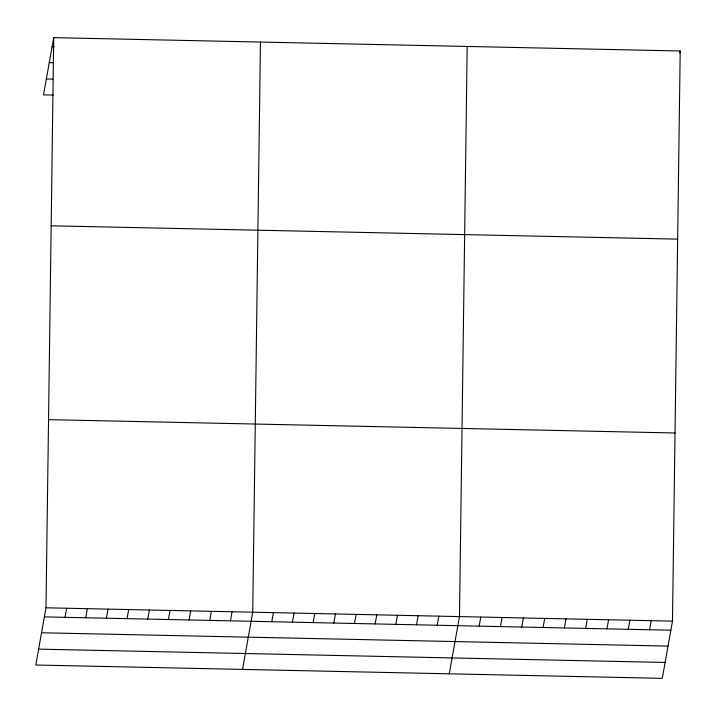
<?xml version="1.0" encoding="UTF-8"?>
<svg xmlns="http://www.w3.org/2000/svg" width="716" height="716" viewBox="0 0 716 716"><rect width="100%" height="100%" fill="white"/><g stroke="black" fill="none" stroke-linecap="round" stroke-linejoin="round"><path stroke-width="1.07" d="M45.994 607.795L53.709 37.653L680.2 50.988L672.476 621.13L662.291 678.347L35.8 665.012L45.994 607.795L672.476 621.13M260.454 42.056L252.73 612.198L242.545 669.415M467.19 46.45L459.475 616.601L449.281 673.81M53.709 37.653L43.524 94.87L53.315 95.076M65.049 617.326L66.669 608.242M85.723 617.765L87.343 608.681M106.398 618.203L108.018 609.119M127.072 618.642L128.692 609.558M147.747 619.08L149.367 609.996M168.421 619.528L170.032 610.435M189.096 619.966L190.707 610.882M209.77 620.405L211.381 611.321M230.445 620.844L232.056 611.759M271.785 621.721L273.405 612.636M292.459 622.168L294.079 613.075M313.134 622.607L314.754 613.514M333.808 623.045L335.428 613.961M354.483 623.484L356.103 614.4M375.157 623.922L376.777 614.838M395.832 624.361L397.452 615.277M416.506 624.808L418.126 615.715M437.181 625.247L438.801 616.154M479.156 626.133L480.776 617.049M500.457 626.59L502.077 617.505M521.758 627.046L523.378 617.953M543.059 627.493L544.679 618.409M564.36 627.95L565.98 618.866M679.842 53.002L680.2 50.988M585.661 628.406L587.281 619.313M606.962 628.854L608.582 619.77M628.263 629.31L629.883 620.226M649.564 629.767L651.175 620.674M52.089 46.737L54.273 46.782M49.261 62.623L53.619 62.713M46.352 78.984L52.877 79.127M51.167 225.8L677.649 239.135M48.536 419.648L675.027 432.983M44.374 616.888L670.865 630.214M41.546 632.765L668.028 646.101M38.628 649.135L665.119 662.461"/></g></svg>
